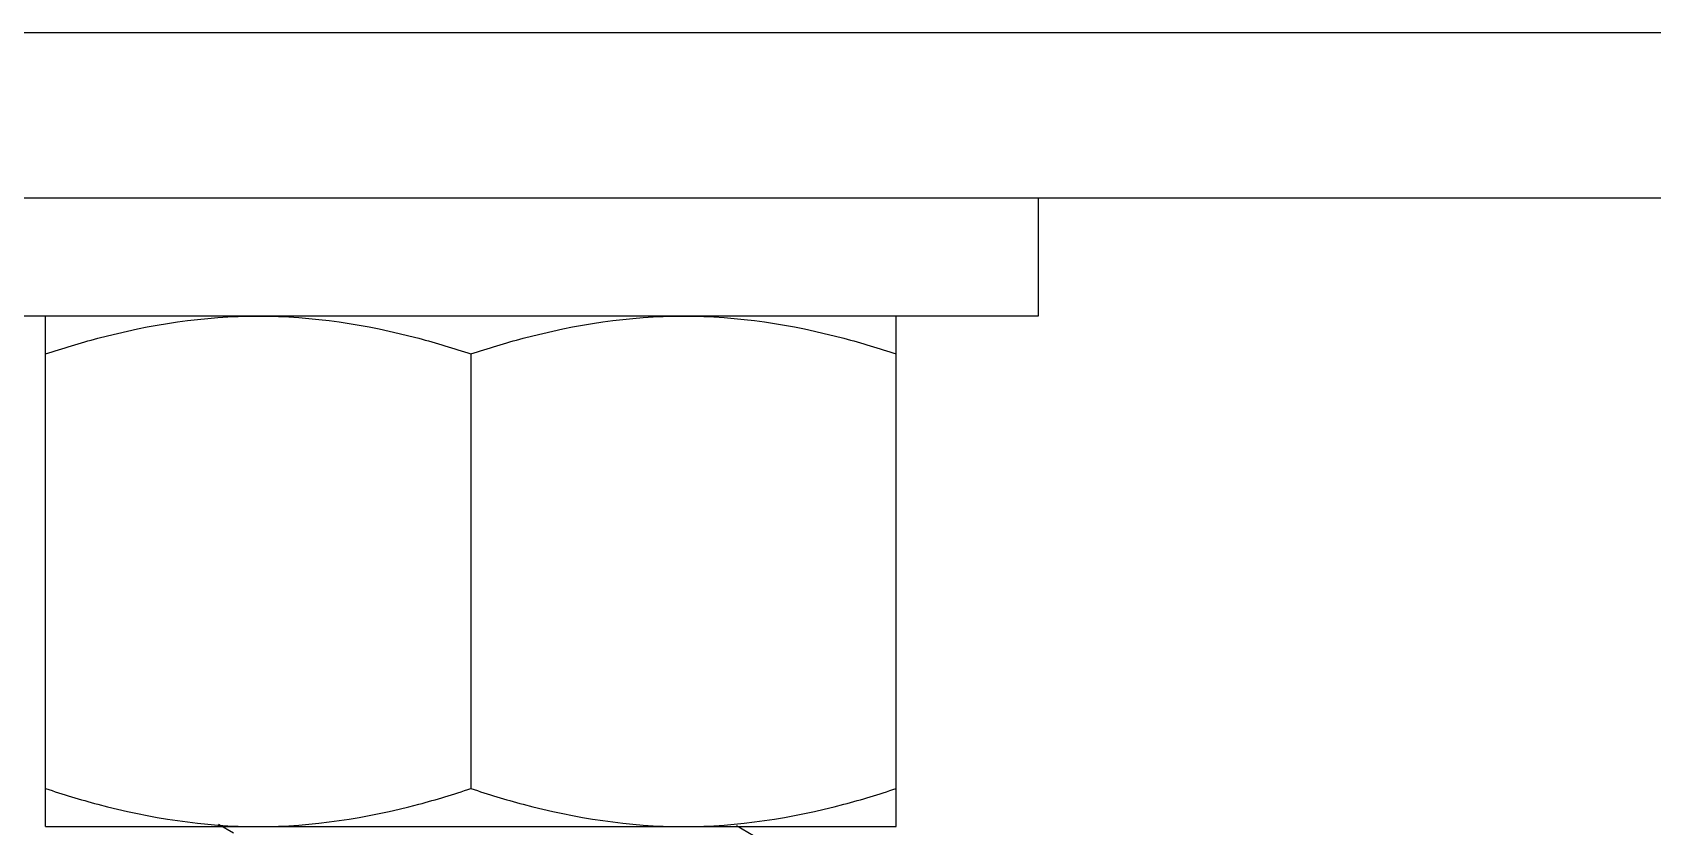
# Model space of a CAD drawing. Extents: x 1247970 to 1725648, y 860327 to 1277876.
# Drawn here: x 1322473.3 to 1322647.8, y 1200669.8 to 1200755.4 of the extents above; entities that cross this region are included whole.
import ezdxf

# ---------------------------------------------------------------- set-up
doc = ezdxf.new("R2010")
doc.units = 0
doc.header["$LTSCALE"] = 1000
doc.header["$MEASUREMENT"] = 0
doc.layers.get('0').update_dxf_attribs({"color": 254})
doc.layers.add('TK', color=4, linetype='Continuous')

# ---------------------------------------------------------------- blocks, each defined once
blk = doc.blocks.new('A$C7BF01818')
at = {"linetype": 'Continuous'}
for p, q in [((-2495.4, 7265.88), (2085.9, 7265.88)), ((-2495.4, 7248.07), (2085.9, 7248.07)), ((1917.92, 7248.07), (1917.92, 7235.34)), ((1917.92, 7235.34), (1795.75, 7235.34)), ((1811.03, 7180.36), (1811.03, 7235.34)), ((1902.64, 7180.36), (1902.64, 7235.34)), ((1856.84, 7231.25), (1856.84, 7184.46)), ((1811.03, 7180.36), (1902.64, 7180.36)), ((1829.64, 7180.62), (1831.25, 7179.69)), ((1887.28, 7179.37), (1885.44, 7180.44))]:
    blk.add_line(p, q, dxfattribs=at)
for points, knots in [([(1811.03, 7231.25), (1812.89, 7231.87), (1820.32, 7234.13), (1828.12, 7235.34), (1833.94, 7235.34)], [0, 0, 0, 0, 0.2519, 1, 1, 1, 1]), ([(1833.94, 7235.34), (1839.75, 7235.34), (1847.55, 7234.13), (1854.98, 7231.87), (1856.84, 7231.25)], [0, 0, 0, 0, 0.7481, 1, 1, 1, 1]), ([(1856.84, 7231.25), (1858.69, 7231.87), (1866.13, 7234.13), (1873.92, 7235.34), (1879.74, 7235.34)], [0, 0, 0, 0, 0.2519, 1, 1, 1, 1]), ([(1879.74, 7235.34), (1885.55, 7235.34), (1893.35, 7234.13), (1900.78, 7231.87), (1902.64, 7231.25)], [0, 0, 0, 0, 0.7481, 1, 1, 1, 1]), ([(1811.03, 7184.46), (1812.89, 7183.84), (1820.32, 7181.58), (1828.12, 7180.36), (1833.94, 7180.36)], [0, 0, 0, 0, 0.2519, 1, 1, 1, 1]), ([(1833.94, 7180.36), (1839.75, 7180.36), (1847.55, 7181.58), (1854.98, 7183.84), (1856.84, 7184.46)], [0, 0, 0, 0, 0.7481, 1, 1, 1, 1]), ([(1856.84, 7184.46), (1858.69, 7183.84), (1866.13, 7181.58), (1873.92, 7180.36), (1879.74, 7180.36)], [0, 0, 0, 0, 0.2519, 1, 1, 1, 1]), ([(1879.74, 7180.36), (1885.55, 7180.36), (1893.35, 7181.58), (1900.78, 7183.84), (1902.64, 7184.46)], [0, 0, 0, 0, 0.7481, 1, 1, 1, 1])]:
    blk.add_open_spline(points, degree=3, knots=knots, dxfattribs=at)

msp = doc.modelspace()

# ---------------------------------------------------------------- block references
at = {"layer": 'TK'}
msp.add_blockref('A$C7BF01818', (1320663.7, 1193489.49), dxfattribs=at)

doc.saveas('drawing.dxf')
